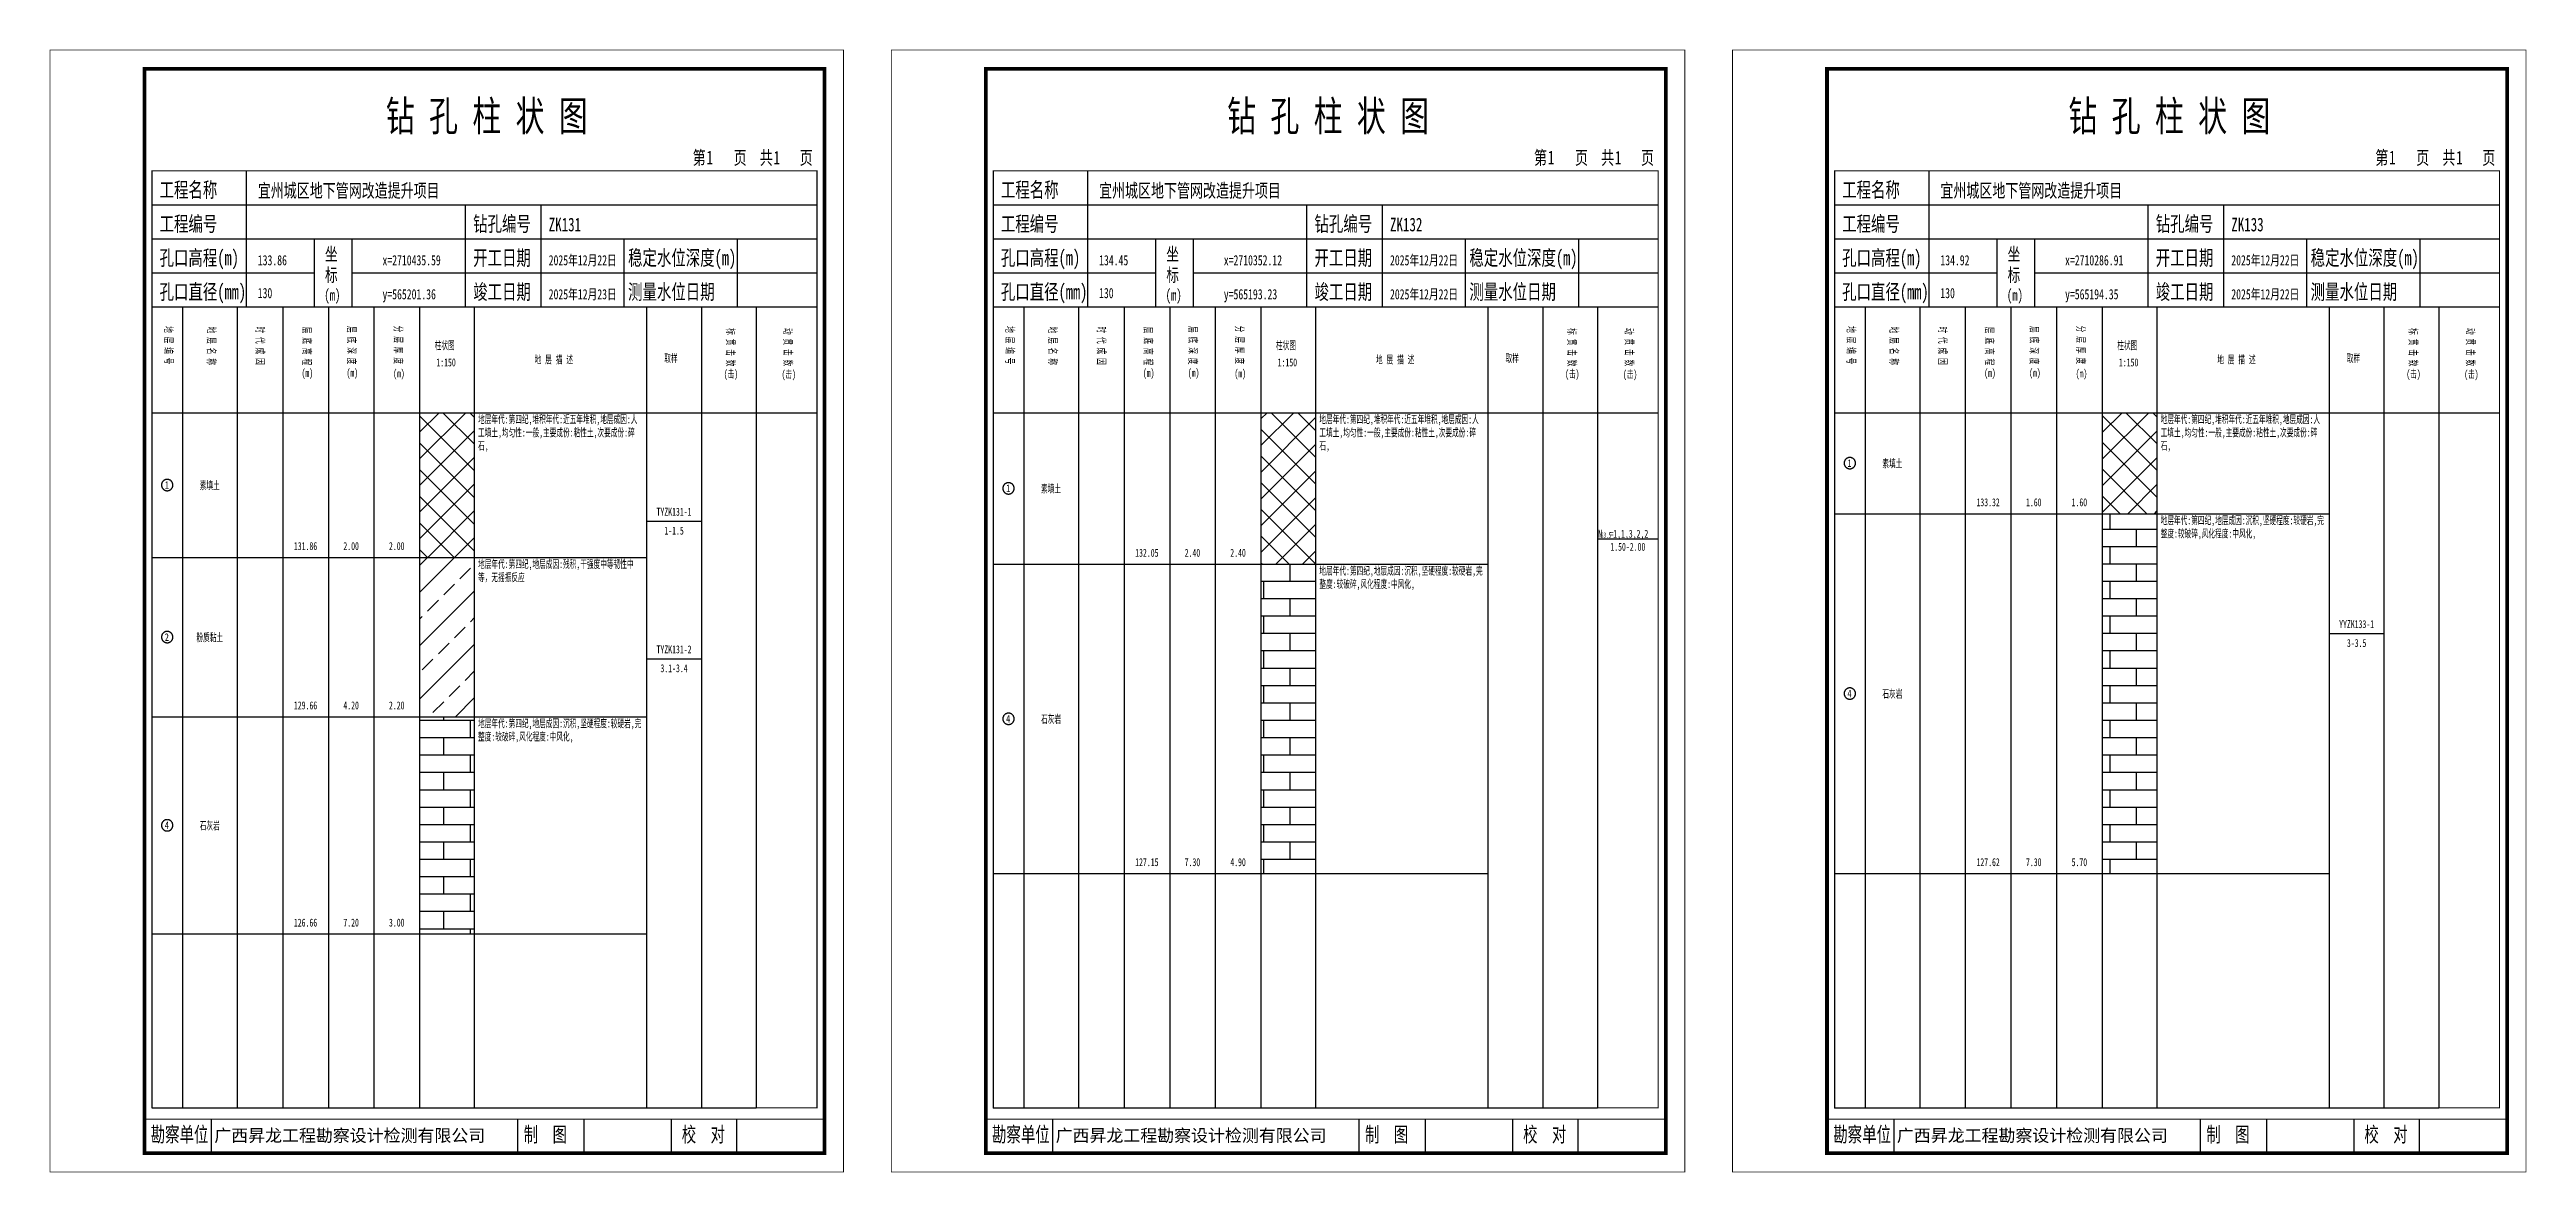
# Model space of a CAD drawing. Header units: millimetres. Extents: x 0 to 2711117, y 0 to 567555.
# Drawn here: x 34294 to 34949, y 0 to 297 of the extents above; entities that cross this region are included whole.
import ezdxf
from ezdxf.enums import TextEntityAlignment as Align

# ---------------------------------------------------------------- set-up
doc = ezdxf.new("R2010")
doc.units = ezdxf.units.MM
doc.layers.add('GICAD_POU_TEXTS', color=7, linetype='Continuous')
doc.layers.add('勘察点图例', color=7, linetype='Continuous')
doc.styles.add('HEAD_FONT', font='simfang.ttf', dxfattribs={"width": 0.6})
doc.styles.add('HEAD_FONT2', font='simfang.ttf', dxfattribs={"width": 0.6})
doc.styles.add('HT', font='simhei.ttf')
doc.styles.add('LZ_FONT', font='simfang.ttf', dxfattribs={"width": 0.7, "height": 8})
doc.styles.add('成果图图块', font='simfang.ttf', dxfattribs={"height": 2.5})
doc.styles.add('成果图表体', font='simfang.ttf', dxfattribs={"width": 0.6, "height": 2.1})
pattern_1 = [(45, (0, 0), (-3.5355339, 3.5355339), []), (135, (0, 0), (-3.5355339, -3.5355339), [])]
pattern_2 = [(0, (0, 0), (0, 4.6), []), (90, (0, 0), (-7, 4.6), [4.6, -4.6])]

# ---------------------------------------------------------------- blocks, each defined once
blk = doc.blocks.new('ZK131')
for p, q in [((52, 229), (52, 265)), ((27, 256), (203, 256)), ((110, 229), (110, 256)), ((130, 229), (130, 256)), ((27, 247), (203, 247)), ((70, 229), (70, 247)), ((80, 229), (80, 247)), ((152, 229), (152, 247)), ((182, 229), (182, 247)), ((27, 238), (70, 238)), ((80, 238), (203, 238)), ((27, 229), (35.05, 229)), ((35.05, 229), (35.05, 17)), ((35.05, 229), (49.53, 229)), ((49.53, 229), (49.53, 17)), ((49.53, 229), (61.6, 229)), ((61.6, 229), (61.6, 17)), ((61.6, 229), (73.68, 229)), ((73.68, 229), (73.68, 17)), ((73.68, 229), (85.75, 229)), ((85.75, 229), (85.75, 17)), ((85.75, 229), (97.82, 229)), ((97.82, 229), (97.82, 17)), ((97.82, 229), (112.3, 229)), ((112.3, 229), (112.3, 17)), ((112.3, 229), (157.93, 229)), ((157.93, 229), (157.93, 17)), ((157.93, 229), (172.42, 229)), ((172.42, 229), (172.42, 17)), ((172.42, 229), (186.9, 229)), ((186.9, 229), (186.9, 17)), ((186.9, 229), (203, 229)), ((27, 201), (203, 201)), ((27, 17), (35.05, 17)), ((35.05, 17), (49.53, 17)), ((42.74, 4.95), (42.74, 13.95)), ((42.74, 4.95), (42.74, 13.95)), ((49.53, 17), (61.6, 17)), ((61.6, 17), (73.68, 17)), ((73.68, 17), (85.75, 17)), ((85.75, 17), (97.82, 17)), ((97.82, 17), (112.3, 17)), ((112.3, 17), (157.93, 17)), ((123.83, 4.95), (123.83, 13.95)), ((141.38, 4.95), (141.38, 13.95)), ((157.93, 17), (172.42, 17)), ((164.48, 4.95), (164.48, 13.95)), ((172.42, 17), (186.9, 17)), ((181.84, 4.95), (181.84, 13.95)), ((181.84, 4.95), (181.84, 13.95))]:
    blk.add_line(p, q)
for points, const_width in [([(0, 0), (210, 0), (210, 297), (0, 297)], 0.25), ([(25, 5), (205, 5), (205, 292), (25, 292)], 1), ([(27, 265), (203, 265), (203, 17), (27, 17)], 0.3)]:
    blk.add_lwpolyline(points, close=True, dxfattribs=dict(const_width=const_width))
at = {"const_width": 0.3}
for points in [[(27, 229), (203, 229)], [(25, 14), (205, 14)]]:
    blk.add_lwpolyline(points, dxfattribs=at)
at = {"style": 'LZ_FONT', "width": 0.7}
for s, height, p in [('钻 孔 柱 状 图', 8, (88.9, 275.54)), ('第', 3.6, (170.12, 266.7)), ('1', 3.6, (173.78, 266.75)), ('页', 3.6, (180.96, 266.7)), ('共', 3.6, (187.88, 266.7)), ('1', 3.6, (191.54, 266.7)), ('页', 3.6, (198.44, 266.7)), ('工程名称', 4, (29, 258)), ('宜州城区地下管网改造提升项目', 3.6, (55, 258)), ('工程编号', 4, (29, 249)), ('钻孔编号', 4, (112, 249)), ('ZK131', 3.6, (132, 249)), ('孔口高程(m)', 4, (29, 240)), ('133.86', 2.7, (55, 240)), ('坐', 3.5, (72.79, 241.24)), ('x=2710435.59', 2.7, (88, 240)), ('开工日期', 4, (112, 240)), ('2025年12月22日', 2.7, (132, 240)), ('稳定水位深度(m)', 4, (153, 240)), ('标', 3.5, (72.79, 235.7)), ('孔口直径(mm)', 4, (29, 231)), ('130', 2.7, (54.98, 231.31)), ('(m) ', 3, (72.59, 230.65)), ('y=565201.36', 2.7, (88, 231)), ('竣工日期', 4, (112, 231)), ('2025年12月23日', 2.7, (132, 231)), ('测量水位日期', 4, (153, 231)), ('勘察单位', 4, (26.65, 7.95)), ('制  图', 4, (125.4, 7.95)), ('校  对', 4, (167.22, 7.95))]:
    blk.add_text(s, height=height, dxfattribs=at).set_placement(p)
at = {"style": 'HT'}
blk.add_text('广西昇龙工程勘察设计检测有限公司', height=3.2865, dxfattribs=at).set_placement((43.48, 8.02))
at = {"char_height": 2.1, "width": 22.806, "attachment_point": 1, "rotation": 270, "style": 'HEAD_FONT'}
for s, insert in [('地 层 编 号', (32.46, 223.92)), ('地 层 名 称', (43.79, 223.76)), ('时 代 成 因', (56.67, 223.83)), ('层 底 高 程', (69.07, 223.71)), ('层 底 深 度', (80.9, 223.91)), ('分 层 厚 度', (93.26, 224.01)), ('标 贯 击 数', (181.21, 223.37)), ('动 贯 击 数', (196.38, 223.43))]:
    blk.add_mtext(s, dxfattribs=dict(at, insert=insert))
at = {"char_height": 2.1, "attachment_point": 1}
for s, insert, width, style in [('柱状图', (101.82, 219.87), 7.855, 'HEAD_FONT2'), ('地 层 描 述', (128.29, 216.11), 22.0781, 'HEAD_FONT2'), ('取样', (162.58, 216.44), 7.855, 'HEAD_FONT2'), ('(m)', (66.58, 212.56), 4.7944, 'HEAD_FONT'), ('(m)', (78.47, 212.61), 4.7944, 'HEAD_FONT'), ('(m)', (90.81, 212.43), 4.7944, 'HEAD_FONT'), ('1:150', (102.26, 215.36), 6.9223, 'HEAD_FONT2'), ('(击)', (178.33, 212.31), 7.855, 'HEAD_FONT2'), ('(击)', (193.64, 212.22), 7.855, 'HEAD_FONT2')]:
    blk.add_mtext(s, dxfattribs=dict(at, insert=insert, width=width, style=style))
blk = doc.blocks.new('ZK131_0')
at = {"color": 7}
blk.add_polyline3d([(-1.5, 0.02, 0), (-1.5, -0.06, 0), (-1.49, -0.13, 0), (-1.48, -0.2, 0), (-1.47, -0.28, 0), (-1.46, -0.35, 0), (-1.44, -0.42, 0), (-1.41, -0.49, 0), (-1.39, -0.56, 0), (-1.36, -0.63, 0), (-1.32, -0.69, 0), (-1.29, -0.76, 0), (-1.25, -0.82, 0), (-1.2, -0.88, 0), (-1.16, -0.94, 0), (-1.11, -0.99, 0), (-1.06, -1.04, 0), (-1.01, -1.1, 0), (-0.95, -1.14, 0), (-0.89, -1.19, 0), (-0.83, -1.23, 0), (-0.77, -1.27, 0), (-0.71, -1.31, 0), (-0.64, -1.34, 0), (-0.57, -1.37, 0), (-0.51, -1.4, 0), (-0.44, -1.42, 0), (-0.36, -1.44, 0), (-0.29, -1.46, 0), (-0.22, -1.47, 0), (-0.15, -1.48, 0), (-0.07, -1.48, 0), (0, -1.48, 0), (0.07, -1.48, 0), (0.15, -1.48, 0), (0.22, -1.47, 0), (0.29, -1.46, 0), (0.36, -1.44, 0), (0.44, -1.42, 0), (0.51, -1.4, 0), (0.57, -1.37, 0), (0.64, -1.34, 0), (0.71, -1.31, 0), (0.77, -1.27, 0), (0.83, -1.23, 0), (0.89, -1.19, 0), (0.95, -1.14, 0), (1.01, -1.1, 0), (1.06, -1.04, 0), (1.11, -0.99, 0), (1.16, -0.94, 0), (1.2, -0.88, 0), (1.25, -0.82, 0), (1.29, -0.76, 0), (1.32, -0.69, 0), (1.36, -0.63, 0), (1.39, -0.56, 0), (1.41, -0.49, 0), (1.44, -0.42, 0), (1.46, -0.35, 0), (1.47, -0.28, 0), (1.48, -0.2, 0), (1.49, -0.13, 0), (1.5, -0.06, 0), (1.5, 0.02, 0), (1.5, 0.09, 0), (1.49, 0.16, 0), (1.48, 0.24, 0), (1.47, 0.31, 0), (1.46, 0.38, 0), (1.44, 0.45, 0), (1.41, 0.52, 0), (1.39, 0.59, 0), (1.36, 0.66, 0), (1.32, 0.72, 0), (1.29, 0.79, 0), (1.25, 0.85, 0), (1.2, 0.91, 0), (1.16, 0.97, 0), (1.11, 1.02, 0), (1.06, 1.08, 0), (1.01, 1.13, 0), (0.95, 1.18, 0), (0.89, 1.22, 0), (0.83, 1.26, 0), (0.77, 1.3, 0), (0.71, 1.34, 0), (0.64, 1.37, 0), (0.57, 1.4, 0), (0.51, 1.43, 0), (0.44, 1.45, 0), (0.36, 1.47, 0), (0.29, 1.49, 0), (0.22, 1.5, 0), (0.15, 1.51, 0), (0.07, 1.51, 0), (0, 1.52, 0), (-0.07, 1.51, 0), (-0.15, 1.51, 0), (-0.22, 1.5, 0), (-0.29, 1.49, 0), (-0.36, 1.47, 0), (-0.44, 1.45, 0), (-0.51, 1.43, 0), (-0.57, 1.4, 0), (-0.64, 1.37, 0), (-0.71, 1.34, 0), (-0.77, 1.3, 0), (-0.83, 1.26, 0), (-0.89, 1.22, 0), (-0.95, 1.18, 0), (-1.01, 1.13, 0), (-1.06, 1.08, 0), (-1.11, 1.02, 0), (-1.16, 0.97, 0), (-1.2, 0.91, 0), (-1.25, 0.85, 0), (-1.29, 0.79, 0), (-1.32, 0.72, 0), (-1.36, 0.66, 0), (-1.39, 0.59, 0), (-1.41, 0.52, 0), (-1.44, 0.45, 0), (-1.46, 0.38, 0), (-1.47, 0.31, 0), (-1.48, 0.24, 0), (-1.49, 0.16, 0), (-1.5, 0.09, 0), (-1.5, 0.02, 0)], dxfattribs=at)
at = {"layer": 'GICAD_POU_TEXTS', "color": 7, "style": '成果图图块', "width": 0.7}
blk.add_text('1', height=2, dxfattribs=at).set_placement((-0.09, -0.99), align=Align.CENTER)
blk = doc.blocks.new('ZK131_1')
at = {"color": 7}
blk.add_polyline3d([(-1.5, 0.02, 0), (-1.5, -0.06, 0), (-1.49, -0.13, 0), (-1.48, -0.2, 0), (-1.47, -0.28, 0), (-1.46, -0.35, 0), (-1.44, -0.42, 0), (-1.41, -0.49, 0), (-1.39, -0.56, 0), (-1.36, -0.63, 0), (-1.32, -0.69, 0), (-1.29, -0.76, 0), (-1.25, -0.82, 0), (-1.2, -0.88, 0), (-1.16, -0.94, 0), (-1.11, -0.99, 0), (-1.06, -1.04, 0), (-1.01, -1.1, 0), (-0.95, -1.14, 0), (-0.89, -1.19, 0), (-0.83, -1.23, 0), (-0.77, -1.27, 0), (-0.71, -1.31, 0), (-0.64, -1.34, 0), (-0.57, -1.37, 0), (-0.51, -1.4, 0), (-0.44, -1.42, 0), (-0.36, -1.44, 0), (-0.29, -1.46, 0), (-0.22, -1.47, 0), (-0.15, -1.48, 0), (-0.07, -1.48, 0), (0, -1.48, 0), (0.07, -1.48, 0), (0.15, -1.48, 0), (0.22, -1.47, 0), (0.29, -1.46, 0), (0.36, -1.44, 0), (0.44, -1.42, 0), (0.51, -1.4, 0), (0.57, -1.37, 0), (0.64, -1.34, 0), (0.71, -1.31, 0), (0.77, -1.27, 0), (0.83, -1.23, 0), (0.89, -1.19, 0), (0.95, -1.14, 0), (1.01, -1.1, 0), (1.06, -1.04, 0), (1.11, -0.99, 0), (1.16, -0.94, 0), (1.2, -0.88, 0), (1.25, -0.82, 0), (1.29, -0.76, 0), (1.32, -0.69, 0), (1.36, -0.63, 0), (1.39, -0.56, 0), (1.41, -0.49, 0), (1.44, -0.42, 0), (1.46, -0.35, 0), (1.47, -0.28, 0), (1.48, -0.2, 0), (1.49, -0.13, 0), (1.5, -0.06, 0), (1.5, 0.02, 0), (1.5, 0.09, 0), (1.49, 0.16, 0), (1.48, 0.24, 0), (1.47, 0.31, 0), (1.46, 0.38, 0), (1.44, 0.45, 0), (1.41, 0.52, 0), (1.39, 0.59, 0), (1.36, 0.66, 0), (1.32, 0.72, 0), (1.29, 0.79, 0), (1.25, 0.85, 0), (1.2, 0.91, 0), (1.16, 0.97, 0), (1.11, 1.02, 0), (1.06, 1.08, 0), (1.01, 1.13, 0), (0.95, 1.18, 0), (0.89, 1.22, 0), (0.83, 1.26, 0), (0.77, 1.3, 0), (0.71, 1.34, 0), (0.64, 1.37, 0), (0.57, 1.4, 0), (0.51, 1.43, 0), (0.44, 1.45, 0), (0.36, 1.47, 0), (0.29, 1.49, 0), (0.22, 1.5, 0), (0.15, 1.51, 0), (0.07, 1.51, 0), (0, 1.52, 0), (-0.07, 1.51, 0), (-0.15, 1.51, 0), (-0.22, 1.5, 0), (-0.29, 1.49, 0), (-0.36, 1.47, 0), (-0.44, 1.45, 0), (-0.51, 1.43, 0), (-0.57, 1.4, 0), (-0.64, 1.37, 0), (-0.71, 1.34, 0), (-0.77, 1.3, 0), (-0.83, 1.26, 0), (-0.89, 1.22, 0), (-0.95, 1.18, 0), (-1.01, 1.13, 0), (-1.06, 1.08, 0), (-1.11, 1.02, 0), (-1.16, 0.97, 0), (-1.2, 0.91, 0), (-1.25, 0.85, 0), (-1.29, 0.79, 0), (-1.32, 0.72, 0), (-1.36, 0.66, 0), (-1.39, 0.59, 0), (-1.41, 0.52, 0), (-1.44, 0.45, 0), (-1.46, 0.38, 0), (-1.47, 0.31, 0), (-1.48, 0.24, 0), (-1.49, 0.16, 0), (-1.5, 0.09, 0), (-1.5, 0.02, 0)], dxfattribs=at)
at = {"layer": 'GICAD_POU_TEXTS', "color": 7, "style": '成果图图块', "width": 0.7}
blk.add_text('2', height=2, dxfattribs=at).set_placement((-0.09, -0.99), align=Align.CENTER)
blk = doc.blocks.new('ZK131_2')
at = {"color": 7}
blk.add_polyline3d([(-1.5, 0.02, 0), (-1.5, -0.06, 0), (-1.49, -0.13, 0), (-1.48, -0.2, 0), (-1.47, -0.28, 0), (-1.46, -0.35, 0), (-1.44, -0.42, 0), (-1.41, -0.49, 0), (-1.39, -0.56, 0), (-1.36, -0.63, 0), (-1.32, -0.69, 0), (-1.29, -0.76, 0), (-1.25, -0.82, 0), (-1.2, -0.88, 0), (-1.16, -0.94, 0), (-1.11, -0.99, 0), (-1.06, -1.04, 0), (-1.01, -1.1, 0), (-0.95, -1.14, 0), (-0.89, -1.19, 0), (-0.83, -1.23, 0), (-0.77, -1.27, 0), (-0.71, -1.31, 0), (-0.64, -1.34, 0), (-0.57, -1.37, 0), (-0.51, -1.4, 0), (-0.44, -1.42, 0), (-0.36, -1.44, 0), (-0.29, -1.46, 0), (-0.22, -1.47, 0), (-0.15, -1.48, 0), (-0.07, -1.48, 0), (0, -1.48, 0), (0.07, -1.48, 0), (0.15, -1.48, 0), (0.22, -1.47, 0), (0.29, -1.46, 0), (0.36, -1.44, 0), (0.44, -1.42, 0), (0.51, -1.4, 0), (0.57, -1.37, 0), (0.64, -1.34, 0), (0.71, -1.31, 0), (0.77, -1.27, 0), (0.83, -1.23, 0), (0.89, -1.19, 0), (0.95, -1.14, 0), (1.01, -1.1, 0), (1.06, -1.04, 0), (1.11, -0.99, 0), (1.16, -0.94, 0), (1.2, -0.88, 0), (1.25, -0.82, 0), (1.29, -0.76, 0), (1.32, -0.69, 0), (1.36, -0.63, 0), (1.39, -0.56, 0), (1.41, -0.49, 0), (1.44, -0.42, 0), (1.46, -0.35, 0), (1.47, -0.28, 0), (1.48, -0.2, 0), (1.49, -0.13, 0), (1.5, -0.06, 0), (1.5, 0.02, 0), (1.5, 0.09, 0), (1.49, 0.16, 0), (1.48, 0.24, 0), (1.47, 0.31, 0), (1.46, 0.38, 0), (1.44, 0.45, 0), (1.41, 0.52, 0), (1.39, 0.59, 0), (1.36, 0.66, 0), (1.32, 0.72, 0), (1.29, 0.79, 0), (1.25, 0.85, 0), (1.2, 0.91, 0), (1.16, 0.97, 0), (1.11, 1.02, 0), (1.06, 1.08, 0), (1.01, 1.13, 0), (0.95, 1.18, 0), (0.89, 1.22, 0), (0.83, 1.26, 0), (0.77, 1.3, 0), (0.71, 1.34, 0), (0.64, 1.37, 0), (0.57, 1.4, 0), (0.51, 1.43, 0), (0.44, 1.45, 0), (0.36, 1.47, 0), (0.29, 1.49, 0), (0.22, 1.5, 0), (0.15, 1.51, 0), (0.07, 1.51, 0), (0, 1.52, 0), (-0.07, 1.51, 0), (-0.15, 1.51, 0), (-0.22, 1.5, 0), (-0.29, 1.49, 0), (-0.36, 1.47, 0), (-0.44, 1.45, 0), (-0.51, 1.43, 0), (-0.57, 1.4, 0), (-0.64, 1.37, 0), (-0.71, 1.34, 0), (-0.77, 1.3, 0), (-0.83, 1.26, 0), (-0.89, 1.22, 0), (-0.95, 1.18, 0), (-1.01, 1.13, 0), (-1.06, 1.08, 0), (-1.11, 1.02, 0), (-1.16, 0.97, 0), (-1.2, 0.91, 0), (-1.25, 0.85, 0), (-1.29, 0.79, 0), (-1.32, 0.72, 0), (-1.36, 0.66, 0), (-1.39, 0.59, 0), (-1.41, 0.52, 0), (-1.44, 0.45, 0), (-1.46, 0.38, 0), (-1.47, 0.31, 0), (-1.48, 0.24, 0), (-1.49, 0.16, 0), (-1.5, 0.09, 0), (-1.5, 0.02, 0)], dxfattribs=at)
at = {"layer": 'GICAD_POU_TEXTS', "color": 7, "style": '成果图图块', "width": 0.7}
blk.add_text('4', height=2, dxfattribs=at).set_placement((-0.09, -0.99), align=Align.CENTER)
blk = doc.blocks.new('ZK132')
for p, q in [((52, 229), (52, 265)), ((27, 256), (203, 256)), ((110, 229), (110, 256)), ((130, 229), (130, 256)), ((27, 247), (203, 247)), ((70, 229), (70, 247)), ((80, 229), (80, 247)), ((152, 229), (152, 247)), ((182, 229), (182, 247)), ((27, 238), (70, 238)), ((80, 238), (203, 238)), ((27, 229), (35.05, 229)), ((35.05, 229), (35.05, 17)), ((35.05, 229), (49.53, 229)), ((49.53, 229), (49.53, 17)), ((49.53, 229), (61.6, 229)), ((61.6, 229), (61.6, 17)), ((61.6, 229), (73.68, 229)), ((73.68, 229), (73.68, 17)), ((73.68, 229), (85.75, 229)), ((85.75, 229), (85.75, 17)), ((85.75, 229), (97.82, 229)), ((97.82, 229), (97.82, 17)), ((97.82, 229), (112.3, 229)), ((112.3, 229), (112.3, 17)), ((112.3, 229), (157.93, 229)), ((157.93, 229), (157.93, 17)), ((157.93, 229), (172.42, 229)), ((172.42, 229), (172.42, 17)), ((172.42, 229), (186.9, 229)), ((186.9, 229), (186.9, 17)), ((186.9, 229), (203, 229)), ((27, 201), (203, 201)), ((27, 17), (35.05, 17)), ((35.05, 17), (49.53, 17)), ((42.74, 4.95), (42.74, 13.95)), ((42.74, 4.95), (42.74, 13.95)), ((49.53, 17), (61.6, 17)), ((61.6, 17), (73.68, 17)), ((73.68, 17), (85.75, 17)), ((85.75, 17), (97.82, 17)), ((97.82, 17), (112.3, 17)), ((112.3, 17), (157.93, 17)), ((123.83, 4.95), (123.83, 13.95)), ((141.38, 4.95), (141.38, 13.95)), ((157.93, 17), (172.42, 17)), ((164.48, 4.95), (164.48, 13.95)), ((172.42, 17), (186.9, 17)), ((181.84, 4.95), (181.84, 13.95)), ((181.84, 4.95), (181.84, 13.95))]:
    blk.add_line(p, q)
for points, const_width in [([(0, 0), (210, 0), (210, 297), (0, 297)], 0.25), ([(25, 5), (205, 5), (205, 292), (25, 292)], 1), ([(27, 265), (203, 265), (203, 17), (27, 17)], 0.3)]:
    blk.add_lwpolyline(points, close=True, dxfattribs=dict(const_width=const_width))
at = {"const_width": 0.3}
for points in [[(27, 229), (203, 229)], [(25, 14), (205, 14)]]:
    blk.add_lwpolyline(points, dxfattribs=at)
at = {"style": 'LZ_FONT', "width": 0.7}
for s, height, p in [('钻 孔 柱 状 图', 8, (88.9, 275.54)), ('第', 3.6, (170.12, 266.7)), ('1', 3.6, (173.78, 266.75)), ('页', 3.6, (180.96, 266.7)), ('共', 3.6, (187.88, 266.7)), ('1', 3.6, (191.54, 266.7)), ('页', 3.6, (198.44, 266.7)), ('工程名称', 4, (29, 258)), ('宜州城区地下管网改造提升项目', 3.6, (55, 258)), ('工程编号', 4, (29, 249)), ('钻孔编号', 4, (112, 249)), ('ZK132', 3.6, (132, 249)), ('孔口高程(m)', 4, (29, 240)), ('134.45', 2.7, (55, 240)), ('坐', 3.5, (72.79, 241.24)), ('x=2710352.12', 2.7, (88, 240)), ('开工日期', 4, (112, 240)), ('2025年12月22日', 2.7, (132, 240)), ('稳定水位深度(m)', 4, (153, 240)), ('标', 3.5, (72.79, 235.7)), ('孔口直径(mm)', 4, (29, 231)), ('130', 2.7, (54.98, 231.31)), ('(m) ', 3, (72.59, 230.65)), ('y=565193.23', 2.7, (88, 231)), ('竣工日期', 4, (112, 231)), ('2025年12月22日', 2.7, (132, 231)), ('测量水位日期', 4, (153, 231)), ('勘察单位', 4, (26.65, 7.95)), ('制  图', 4, (125.4, 7.95)), ('校  对', 4, (167.22, 7.95))]:
    blk.add_text(s, height=height, dxfattribs=at).set_placement(p)
at = {"style": 'HT'}
blk.add_text('广西昇龙工程勘察设计检测有限公司', height=3.2865, dxfattribs=at).set_placement((43.48, 8.02))
at = {"char_height": 2.1, "width": 22.806, "attachment_point": 1, "rotation": 270, "style": 'HEAD_FONT'}
for s, insert in [('地 层 编 号', (32.46, 223.92)), ('地 层 名 称', (43.79, 223.76)), ('时 代 成 因', (56.67, 223.83)), ('层 底 高 程', (69.07, 223.71)), ('层 底 深 度', (80.9, 223.91)), ('分 层 厚 度', (93.26, 224.01)), ('标 贯 击 数', (181.21, 223.37)), ('动 贯 击 数', (196.38, 223.43))]:
    blk.add_mtext(s, dxfattribs=dict(at, insert=insert))
at = {"char_height": 2.1, "attachment_point": 1}
for s, insert, width, style in [('柱状图', (101.82, 219.87), 7.855, 'HEAD_FONT2'), ('地 层 描 述', (128.29, 216.11), 22.0781, 'HEAD_FONT2'), ('取样', (162.58, 216.44), 7.855, 'HEAD_FONT2'), ('(m)', (66.58, 212.56), 4.7944, 'HEAD_FONT'), ('(m)', (78.47, 212.61), 4.7944, 'HEAD_FONT'), ('(m)', (90.81, 212.43), 4.7944, 'HEAD_FONT'), ('1:150', (102.26, 215.36), 6.9223, 'HEAD_FONT2'), ('(击)', (178.33, 212.31), 7.855, 'HEAD_FONT2'), ('(击)', (193.64, 212.22), 7.855, 'HEAD_FONT2')]:
    blk.add_mtext(s, dxfattribs=dict(at, insert=insert, width=width, style=style))
blk = doc.blocks.new('ZK132_0')
at = {"color": 7}
blk.add_polyline3d([(-1.5, 0.02, 0), (-1.5, -0.06, 0), (-1.49, -0.13, 0), (-1.48, -0.2, 0), (-1.47, -0.28, 0), (-1.46, -0.35, 0), (-1.44, -0.42, 0), (-1.41, -0.49, 0), (-1.39, -0.56, 0), (-1.36, -0.63, 0), (-1.32, -0.69, 0), (-1.29, -0.76, 0), (-1.25, -0.82, 0), (-1.2, -0.88, 0), (-1.16, -0.94, 0), (-1.11, -0.99, 0), (-1.06, -1.04, 0), (-1.01, -1.1, 0), (-0.95, -1.14, 0), (-0.89, -1.19, 0), (-0.83, -1.23, 0), (-0.77, -1.27, 0), (-0.71, -1.31, 0), (-0.64, -1.34, 0), (-0.57, -1.37, 0), (-0.51, -1.4, 0), (-0.44, -1.42, 0), (-0.36, -1.44, 0), (-0.29, -1.46, 0), (-0.22, -1.47, 0), (-0.15, -1.48, 0), (-0.07, -1.48, 0), (0, -1.48, 0), (0.07, -1.48, 0), (0.15, -1.48, 0), (0.22, -1.47, 0), (0.29, -1.46, 0), (0.36, -1.44, 0), (0.44, -1.42, 0), (0.51, -1.4, 0), (0.57, -1.37, 0), (0.64, -1.34, 0), (0.71, -1.31, 0), (0.77, -1.27, 0), (0.83, -1.23, 0), (0.89, -1.19, 0), (0.95, -1.14, 0), (1.01, -1.1, 0), (1.06, -1.04, 0), (1.11, -0.99, 0), (1.16, -0.94, 0), (1.2, -0.88, 0), (1.25, -0.82, 0), (1.29, -0.76, 0), (1.32, -0.69, 0), (1.36, -0.63, 0), (1.39, -0.56, 0), (1.41, -0.49, 0), (1.44, -0.42, 0), (1.46, -0.35, 0), (1.47, -0.28, 0), (1.48, -0.2, 0), (1.49, -0.13, 0), (1.5, -0.06, 0), (1.5, 0.02, 0), (1.5, 0.09, 0), (1.49, 0.16, 0), (1.48, 0.24, 0), (1.47, 0.31, 0), (1.46, 0.38, 0), (1.44, 0.45, 0), (1.41, 0.52, 0), (1.39, 0.59, 0), (1.36, 0.66, 0), (1.32, 0.72, 0), (1.29, 0.79, 0), (1.25, 0.85, 0), (1.2, 0.91, 0), (1.16, 0.97, 0), (1.11, 1.02, 0), (1.06, 1.08, 0), (1.01, 1.13, 0), (0.95, 1.18, 0), (0.89, 1.22, 0), (0.83, 1.26, 0), (0.77, 1.3, 0), (0.71, 1.34, 0), (0.64, 1.37, 0), (0.57, 1.4, 0), (0.51, 1.43, 0), (0.44, 1.45, 0), (0.36, 1.47, 0), (0.29, 1.49, 0), (0.22, 1.5, 0), (0.15, 1.51, 0), (0.07, 1.51, 0), (0, 1.52, 0), (-0.07, 1.51, 0), (-0.15, 1.51, 0), (-0.22, 1.5, 0), (-0.29, 1.49, 0), (-0.36, 1.47, 0), (-0.44, 1.45, 0), (-0.51, 1.43, 0), (-0.57, 1.4, 0), (-0.64, 1.37, 0), (-0.71, 1.34, 0), (-0.77, 1.3, 0), (-0.83, 1.26, 0), (-0.89, 1.22, 0), (-0.95, 1.18, 0), (-1.01, 1.13, 0), (-1.06, 1.08, 0), (-1.11, 1.02, 0), (-1.16, 0.97, 0), (-1.2, 0.91, 0), (-1.25, 0.85, 0), (-1.29, 0.79, 0), (-1.32, 0.72, 0), (-1.36, 0.66, 0), (-1.39, 0.59, 0), (-1.41, 0.52, 0), (-1.44, 0.45, 0), (-1.46, 0.38, 0), (-1.47, 0.31, 0), (-1.48, 0.24, 0), (-1.49, 0.16, 0), (-1.5, 0.09, 0), (-1.5, 0.02, 0)], dxfattribs=at)
at = {"layer": 'GICAD_POU_TEXTS', "color": 7, "style": '成果图图块', "width": 0.7}
blk.add_text('1', height=2, dxfattribs=at).set_placement((-0.09, -0.99), align=Align.CENTER)
blk = doc.blocks.new('ZK132_1')
at = {"color": 7}
blk.add_polyline3d([(-1.5, 0.02, 0), (-1.5, -0.06, 0), (-1.49, -0.13, 0), (-1.48, -0.2, 0), (-1.47, -0.28, 0), (-1.46, -0.35, 0), (-1.44, -0.42, 0), (-1.41, -0.49, 0), (-1.39, -0.56, 0), (-1.36, -0.63, 0), (-1.32, -0.69, 0), (-1.29, -0.76, 0), (-1.25, -0.82, 0), (-1.2, -0.88, 0), (-1.16, -0.94, 0), (-1.11, -0.99, 0), (-1.06, -1.04, 0), (-1.01, -1.1, 0), (-0.95, -1.14, 0), (-0.89, -1.19, 0), (-0.83, -1.23, 0), (-0.77, -1.27, 0), (-0.71, -1.31, 0), (-0.64, -1.34, 0), (-0.57, -1.37, 0), (-0.51, -1.4, 0), (-0.44, -1.42, 0), (-0.36, -1.44, 0), (-0.29, -1.46, 0), (-0.22, -1.47, 0), (-0.15, -1.48, 0), (-0.07, -1.48, 0), (0, -1.48, 0), (0.07, -1.48, 0), (0.15, -1.48, 0), (0.22, -1.47, 0), (0.29, -1.46, 0), (0.36, -1.44, 0), (0.44, -1.42, 0), (0.51, -1.4, 0), (0.57, -1.37, 0), (0.64, -1.34, 0), (0.71, -1.31, 0), (0.77, -1.27, 0), (0.83, -1.23, 0), (0.89, -1.19, 0), (0.95, -1.14, 0), (1.01, -1.1, 0), (1.06, -1.04, 0), (1.11, -0.99, 0), (1.16, -0.94, 0), (1.2, -0.88, 0), (1.25, -0.82, 0), (1.29, -0.76, 0), (1.32, -0.69, 0), (1.36, -0.63, 0), (1.39, -0.56, 0), (1.41, -0.49, 0), (1.44, -0.42, 0), (1.46, -0.35, 0), (1.47, -0.28, 0), (1.48, -0.2, 0), (1.49, -0.13, 0), (1.5, -0.06, 0), (1.5, 0.02, 0), (1.5, 0.09, 0), (1.49, 0.16, 0), (1.48, 0.24, 0), (1.47, 0.31, 0), (1.46, 0.38, 0), (1.44, 0.45, 0), (1.41, 0.52, 0), (1.39, 0.59, 0), (1.36, 0.66, 0), (1.32, 0.72, 0), (1.29, 0.79, 0), (1.25, 0.85, 0), (1.2, 0.91, 0), (1.16, 0.97, 0), (1.11, 1.02, 0), (1.06, 1.08, 0), (1.01, 1.13, 0), (0.95, 1.18, 0), (0.89, 1.22, 0), (0.83, 1.26, 0), (0.77, 1.3, 0), (0.71, 1.34, 0), (0.64, 1.37, 0), (0.57, 1.4, 0), (0.51, 1.43, 0), (0.44, 1.45, 0), (0.36, 1.47, 0), (0.29, 1.49, 0), (0.22, 1.5, 0), (0.15, 1.51, 0), (0.07, 1.51, 0), (0, 1.52, 0), (-0.07, 1.51, 0), (-0.15, 1.51, 0), (-0.22, 1.5, 0), (-0.29, 1.49, 0), (-0.36, 1.47, 0), (-0.44, 1.45, 0), (-0.51, 1.43, 0), (-0.57, 1.4, 0), (-0.64, 1.37, 0), (-0.71, 1.34, 0), (-0.77, 1.3, 0), (-0.83, 1.26, 0), (-0.89, 1.22, 0), (-0.95, 1.18, 0), (-1.01, 1.13, 0), (-1.06, 1.08, 0), (-1.11, 1.02, 0), (-1.16, 0.97, 0), (-1.2, 0.91, 0), (-1.25, 0.85, 0), (-1.29, 0.79, 0), (-1.32, 0.72, 0), (-1.36, 0.66, 0), (-1.39, 0.59, 0), (-1.41, 0.52, 0), (-1.44, 0.45, 0), (-1.46, 0.38, 0), (-1.47, 0.31, 0), (-1.48, 0.24, 0), (-1.49, 0.16, 0), (-1.5, 0.09, 0), (-1.5, 0.02, 0)], dxfattribs=at)
at = {"layer": 'GICAD_POU_TEXTS', "color": 7, "style": '成果图图块', "width": 0.7}
blk.add_text('4', height=2, dxfattribs=at).set_placement((-0.09, -0.99), align=Align.CENTER)
blk = doc.blocks.new('ZK133')
for p, q in [((52, 229), (52, 265)), ((27, 256), (203, 256)), ((110, 229), (110, 256)), ((130, 229), (130, 256)), ((27, 247), (203, 247)), ((70, 229), (70, 247)), ((80, 229), (80, 247)), ((152, 229), (152, 247)), ((182, 229), (182, 247)), ((27, 238), (70, 238)), ((80, 238), (203, 238)), ((27, 229), (35.05, 229)), ((35.05, 229), (35.05, 17)), ((35.05, 229), (49.53, 229)), ((49.53, 229), (49.53, 17)), ((49.53, 229), (61.6, 229)), ((61.6, 229), (61.6, 17)), ((61.6, 229), (73.68, 229)), ((73.68, 229), (73.68, 17)), ((73.68, 229), (85.75, 229)), ((85.75, 229), (85.75, 17)), ((85.75, 229), (97.82, 229)), ((97.82, 229), (97.82, 17)), ((97.82, 229), (112.3, 229)), ((112.3, 229), (112.3, 17)), ((112.3, 229), (157.93, 229)), ((157.93, 229), (157.93, 17)), ((157.93, 229), (172.42, 229)), ((172.42, 229), (172.42, 17)), ((172.42, 229), (186.9, 229)), ((186.9, 229), (186.9, 17)), ((186.9, 229), (203, 229)), ((27, 201), (203, 201)), ((27, 17), (35.05, 17)), ((35.05, 17), (49.53, 17)), ((42.74, 4.95), (42.74, 13.95)), ((42.74, 4.95), (42.74, 13.95)), ((49.53, 17), (61.6, 17)), ((61.6, 17), (73.68, 17)), ((73.68, 17), (85.75, 17)), ((85.75, 17), (97.82, 17)), ((97.82, 17), (112.3, 17)), ((112.3, 17), (157.93, 17)), ((123.83, 4.95), (123.83, 13.95)), ((141.38, 4.95), (141.38, 13.95)), ((157.93, 17), (172.42, 17)), ((164.48, 4.95), (164.48, 13.95)), ((172.42, 17), (186.9, 17)), ((181.84, 4.95), (181.84, 13.95)), ((181.84, 4.95), (181.84, 13.95))]:
    blk.add_line(p, q)
for points, const_width in [([(0, 0), (210, 0), (210, 297), (0, 297)], 0.25), ([(25, 5), (205, 5), (205, 292), (25, 292)], 1), ([(27, 265), (203, 265), (203, 17), (27, 17)], 0.3)]:
    blk.add_lwpolyline(points, close=True, dxfattribs=dict(const_width=const_width))
at = {"const_width": 0.3}
for points in [[(27, 229), (203, 229)], [(25, 14), (205, 14)]]:
    blk.add_lwpolyline(points, dxfattribs=at)
at = {"style": 'LZ_FONT', "width": 0.7}
for s, height, p in [('钻 孔 柱 状 图', 8, (88.9, 275.54)), ('第', 3.6, (170.12, 266.7)), ('1', 3.6, (173.78, 266.75)), ('页', 3.6, (180.96, 266.7)), ('共', 3.6, (187.88, 266.7)), ('1', 3.6, (191.54, 266.7)), ('页', 3.6, (198.44, 266.7)), ('工程名称', 4, (29, 258)), ('宜州城区地下管网改造提升项目', 3.6, (55, 258)), ('工程编号', 4, (29, 249)), ('钻孔编号', 4, (112, 249)), ('ZK133', 3.6, (132, 249)), ('孔口高程(m)', 4, (29, 240)), ('134.92', 2.7, (55, 240)), ('坐', 3.5, (72.79, 241.24)), ('x=2710286.91', 2.7, (88, 240)), ('开工日期', 4, (112, 240)), ('2025年12月22日', 2.7, (132, 240)), ('稳定水位深度(m)', 4, (153, 240)), ('标', 3.5, (72.79, 235.7)), ('孔口直径(mm)', 4, (29, 231)), ('130', 2.7, (54.98, 231.31)), ('(m) ', 3, (72.59, 230.65)), ('y=565194.35', 2.7, (88, 231)), ('竣工日期', 4, (112, 231)), ('2025年12月22日', 2.7, (132, 231)), ('测量水位日期', 4, (153, 231)), ('勘察单位', 4, (26.65, 7.95)), ('制  图', 4, (125.4, 7.95)), ('校  对', 4, (167.22, 7.95))]:
    blk.add_text(s, height=height, dxfattribs=at).set_placement(p)
at = {"style": 'HT'}
blk.add_text('广西昇龙工程勘察设计检测有限公司', height=3.2865, dxfattribs=at).set_placement((43.48, 8.02))
at = {"char_height": 2.1, "width": 22.806, "attachment_point": 1, "rotation": 270, "style": 'HEAD_FONT'}
for s, insert in [('地 层 编 号', (32.46, 223.92)), ('地 层 名 称', (43.79, 223.76)), ('时 代 成 因', (56.67, 223.83)), ('层 底 高 程', (69.07, 223.71)), ('层 底 深 度', (80.9, 223.91)), ('分 层 厚 度', (93.26, 224.01)), ('标 贯 击 数', (181.21, 223.37)), ('动 贯 击 数', (196.38, 223.43))]:
    blk.add_mtext(s, dxfattribs=dict(at, insert=insert))
at = {"char_height": 2.1, "attachment_point": 1}
for s, insert, width, style in [('柱状图', (101.82, 219.87), 7.855, 'HEAD_FONT2'), ('地 层 描 述', (128.29, 216.11), 22.0781, 'HEAD_FONT2'), ('取样', (162.58, 216.44), 7.855, 'HEAD_FONT2'), ('(m)', (66.58, 212.56), 4.7944, 'HEAD_FONT'), ('(m)', (78.47, 212.61), 4.7944, 'HEAD_FONT'), ('(m)', (90.81, 212.43), 4.7944, 'HEAD_FONT'), ('1:150', (102.26, 215.36), 6.9223, 'HEAD_FONT2'), ('(击)', (178.33, 212.31), 7.855, 'HEAD_FONT2'), ('(击)', (193.64, 212.22), 7.855, 'HEAD_FONT2')]:
    blk.add_mtext(s, dxfattribs=dict(at, insert=insert, width=width, style=style))
blk = doc.blocks.new('ZK133_0')
at = {"color": 7}
blk.add_polyline3d([(-1.5, 0.02, 0), (-1.5, -0.06, 0), (-1.49, -0.13, 0), (-1.48, -0.2, 0), (-1.47, -0.28, 0), (-1.46, -0.35, 0), (-1.44, -0.42, 0), (-1.41, -0.49, 0), (-1.39, -0.56, 0), (-1.36, -0.63, 0), (-1.32, -0.69, 0), (-1.29, -0.76, 0), (-1.25, -0.82, 0), (-1.2, -0.88, 0), (-1.16, -0.94, 0), (-1.11, -0.99, 0), (-1.06, -1.04, 0), (-1.01, -1.1, 0), (-0.95, -1.14, 0), (-0.89, -1.19, 0), (-0.83, -1.23, 0), (-0.77, -1.27, 0), (-0.71, -1.31, 0), (-0.64, -1.34, 0), (-0.57, -1.37, 0), (-0.51, -1.4, 0), (-0.44, -1.42, 0), (-0.36, -1.44, 0), (-0.29, -1.46, 0), (-0.22, -1.47, 0), (-0.15, -1.48, 0), (-0.07, -1.48, 0), (0, -1.48, 0), (0.07, -1.48, 0), (0.15, -1.48, 0), (0.22, -1.47, 0), (0.29, -1.46, 0), (0.36, -1.44, 0), (0.44, -1.42, 0), (0.51, -1.4, 0), (0.57, -1.37, 0), (0.64, -1.34, 0), (0.71, -1.31, 0), (0.77, -1.27, 0), (0.83, -1.23, 0), (0.89, -1.19, 0), (0.95, -1.14, 0), (1.01, -1.1, 0), (1.06, -1.04, 0), (1.11, -0.99, 0), (1.16, -0.94, 0), (1.2, -0.88, 0), (1.25, -0.82, 0), (1.29, -0.76, 0), (1.32, -0.69, 0), (1.36, -0.63, 0), (1.39, -0.56, 0), (1.41, -0.49, 0), (1.44, -0.42, 0), (1.46, -0.35, 0), (1.47, -0.28, 0), (1.48, -0.2, 0), (1.49, -0.13, 0), (1.5, -0.06, 0), (1.5, 0.02, 0), (1.5, 0.09, 0), (1.49, 0.16, 0), (1.48, 0.24, 0), (1.47, 0.31, 0), (1.46, 0.38, 0), (1.44, 0.45, 0), (1.41, 0.52, 0), (1.39, 0.59, 0), (1.36, 0.66, 0), (1.32, 0.72, 0), (1.29, 0.79, 0), (1.25, 0.85, 0), (1.2, 0.91, 0), (1.16, 0.97, 0), (1.11, 1.02, 0), (1.06, 1.08, 0), (1.01, 1.13, 0), (0.95, 1.18, 0), (0.89, 1.22, 0), (0.83, 1.26, 0), (0.77, 1.3, 0), (0.71, 1.34, 0), (0.64, 1.37, 0), (0.57, 1.4, 0), (0.51, 1.43, 0), (0.44, 1.45, 0), (0.36, 1.47, 0), (0.29, 1.49, 0), (0.22, 1.5, 0), (0.15, 1.51, 0), (0.07, 1.51, 0), (0, 1.52, 0), (-0.07, 1.51, 0), (-0.15, 1.51, 0), (-0.22, 1.5, 0), (-0.29, 1.49, 0), (-0.36, 1.47, 0), (-0.44, 1.45, 0), (-0.51, 1.43, 0), (-0.57, 1.4, 0), (-0.64, 1.37, 0), (-0.71, 1.34, 0), (-0.77, 1.3, 0), (-0.83, 1.26, 0), (-0.89, 1.22, 0), (-0.95, 1.18, 0), (-1.01, 1.13, 0), (-1.06, 1.08, 0), (-1.11, 1.02, 0), (-1.16, 0.97, 0), (-1.2, 0.91, 0), (-1.25, 0.85, 0), (-1.29, 0.79, 0), (-1.32, 0.72, 0), (-1.36, 0.66, 0), (-1.39, 0.59, 0), (-1.41, 0.52, 0), (-1.44, 0.45, 0), (-1.46, 0.38, 0), (-1.47, 0.31, 0), (-1.48, 0.24, 0), (-1.49, 0.16, 0), (-1.5, 0.09, 0), (-1.5, 0.02, 0)], dxfattribs=at)
at = {"layer": 'GICAD_POU_TEXTS', "color": 7, "style": '成果图图块', "width": 0.7}
blk.add_text('1', height=2, dxfattribs=at).set_placement((-0.09, -0.99), align=Align.CENTER)
blk = doc.blocks.new('ZK133_1')
at = {"color": 7}
blk.add_polyline3d([(-1.5, 0.02, 0), (-1.5, -0.06, 0), (-1.49, -0.13, 0), (-1.48, -0.2, 0), (-1.47, -0.28, 0), (-1.46, -0.35, 0), (-1.44, -0.42, 0), (-1.41, -0.49, 0), (-1.39, -0.56, 0), (-1.36, -0.63, 0), (-1.32, -0.69, 0), (-1.29, -0.76, 0), (-1.25, -0.82, 0), (-1.2, -0.88, 0), (-1.16, -0.94, 0), (-1.11, -0.99, 0), (-1.06, -1.04, 0), (-1.01, -1.1, 0), (-0.95, -1.14, 0), (-0.89, -1.19, 0), (-0.83, -1.23, 0), (-0.77, -1.27, 0), (-0.71, -1.31, 0), (-0.64, -1.34, 0), (-0.57, -1.37, 0), (-0.51, -1.4, 0), (-0.44, -1.42, 0), (-0.36, -1.44, 0), (-0.29, -1.46, 0), (-0.22, -1.47, 0), (-0.15, -1.48, 0), (-0.07, -1.48, 0), (0, -1.48, 0), (0.07, -1.48, 0), (0.15, -1.48, 0), (0.22, -1.47, 0), (0.29, -1.46, 0), (0.36, -1.44, 0), (0.44, -1.42, 0), (0.51, -1.4, 0), (0.57, -1.37, 0), (0.64, -1.34, 0), (0.71, -1.31, 0), (0.77, -1.27, 0), (0.83, -1.23, 0), (0.89, -1.19, 0), (0.95, -1.14, 0), (1.01, -1.1, 0), (1.06, -1.04, 0), (1.11, -0.99, 0), (1.16, -0.94, 0), (1.2, -0.88, 0), (1.25, -0.82, 0), (1.29, -0.76, 0), (1.32, -0.69, 0), (1.36, -0.63, 0), (1.39, -0.56, 0), (1.41, -0.49, 0), (1.44, -0.42, 0), (1.46, -0.35, 0), (1.47, -0.28, 0), (1.48, -0.2, 0), (1.49, -0.13, 0), (1.5, -0.06, 0), (1.5, 0.02, 0), (1.5, 0.09, 0), (1.49, 0.16, 0), (1.48, 0.24, 0), (1.47, 0.31, 0), (1.46, 0.38, 0), (1.44, 0.45, 0), (1.41, 0.52, 0), (1.39, 0.59, 0), (1.36, 0.66, 0), (1.32, 0.72, 0), (1.29, 0.79, 0), (1.25, 0.85, 0), (1.2, 0.91, 0), (1.16, 0.97, 0), (1.11, 1.02, 0), (1.06, 1.08, 0), (1.01, 1.13, 0), (0.95, 1.18, 0), (0.89, 1.22, 0), (0.83, 1.26, 0), (0.77, 1.3, 0), (0.71, 1.34, 0), (0.64, 1.37, 0), (0.57, 1.4, 0), (0.51, 1.43, 0), (0.44, 1.45, 0), (0.36, 1.47, 0), (0.29, 1.49, 0), (0.22, 1.5, 0), (0.15, 1.51, 0), (0.07, 1.51, 0), (0, 1.52, 0), (-0.07, 1.51, 0), (-0.15, 1.51, 0), (-0.22, 1.5, 0), (-0.29, 1.49, 0), (-0.36, 1.47, 0), (-0.44, 1.45, 0), (-0.51, 1.43, 0), (-0.57, 1.4, 0), (-0.64, 1.37, 0), (-0.71, 1.34, 0), (-0.77, 1.3, 0), (-0.83, 1.26, 0), (-0.89, 1.22, 0), (-0.95, 1.18, 0), (-1.01, 1.13, 0), (-1.06, 1.08, 0), (-1.11, 1.02, 0), (-1.16, 0.97, 0), (-1.2, 0.91, 0), (-1.25, 0.85, 0), (-1.29, 0.79, 0), (-1.32, 0.72, 0), (-1.36, 0.66, 0), (-1.39, 0.59, 0), (-1.41, 0.52, 0), (-1.44, 0.45, 0), (-1.46, 0.38, 0), (-1.47, 0.31, 0), (-1.48, 0.24, 0), (-1.49, 0.16, 0), (-1.5, 0.09, 0), (-1.5, 0.02, 0)], dxfattribs=at)
at = {"layer": 'GICAD_POU_TEXTS', "color": 7, "style": '成果图图块', "width": 0.7}
blk.add_text('4', height=2, dxfattribs=at).set_placement((-0.09, -0.99), align=Align.CENTER)

msp = doc.modelspace()

# ---------------------------------------------------------------- hatches: boundary and pattern name
at = {"layer": '勘察点图例'}
h = msp.add_hatch(dxfattribs=at)
h.set_pattern_fill('GKSTT', color=256, scale=0.5, style=0, pattern_type=2)
h.set_pattern_definition(pattern_1)
h.paths.add_polyline_path([(34391.54, 162.67), (34406.02, 162.67), (34406.02, 201), (34391.54, 201)])
h = msp.add_hatch(dxfattribs=at)
h.set_pattern_fill('GKSTT', color=256, scale=0.5, style=0, pattern_type=2)
h.set_pattern_definition(pattern_1)
h.paths.add_polyline_path([(34614.23, 160.89), (34628.71, 160.89), (34628.71, 201), (34614.23, 201)])
h = msp.add_hatch(dxfattribs=at)
h.set_pattern_fill('GKSTT', color=256, scale=0.5, style=0, pattern_type=2)
h.set_pattern_definition(pattern_1)
h.paths.add_polyline_path([(34836.91, 174.26), (34851.4, 174.26), (34851.4, 201), (34836.91, 201)])
h = msp.add_hatch(dxfattribs=at)
h.set_pattern_fill('GKSHY', color=256, scale=0.5, style=0, pattern_type=2)
h.set_pattern_definition(pattern_2)
h.paths.add_polyline_path([(34836.91, 79), (34851.4, 79), (34851.4, 174.26), (34836.91, 174.26)])
h = msp.add_hatch(dxfattribs=at)
h.set_pattern_fill('GKFZNT', color=256, scale=0.5, style=0, pattern_type=2)
h.set_pattern_definition([(45, (0, 0), (-7.0710678, 7.0710678), []), (45, (7.071, 0), (-7.0710678, 7.0710678), [4, -2])])
h.paths.add_polyline_path([(34391.54, 120.5), (34406.02, 120.5), (34406.02, 162.67), (34391.54, 162.67)])
h = msp.add_hatch(dxfattribs=at)
h.set_pattern_fill('GKSHY', color=256, scale=0.5, style=0, pattern_type=2)
h.set_pattern_definition(pattern_2)
h.paths.add_polyline_path([(34614.23, 79), (34628.71, 79), (34628.71, 160.89), (34614.23, 160.89)])
h = msp.add_hatch(dxfattribs=at)
h.set_pattern_fill('GKSHY', color=256, scale=0.5, style=0, pattern_type=2)
h.set_pattern_definition(pattern_2)
h.paths.add_polyline_path([(34391.54, 63), (34406.02, 63), (34406.02, 120.5), (34391.54, 120.5)])

# ---------------------------------------------------------------- linework, layer by layer
for p, q in [((34451.65, 172.25), (34466.14, 172.25)), ((34766.09, 174.26), (34851.4, 174.26)), ((34851.4, 174.26), (34897.03, 174.26)), ((34703.31, 167.58), (34719.41, 167.58)), ((34320.72, 162.67), (34406.02, 162.67)), ((34406.02, 162.67), (34451.65, 162.67)), ((34543.41, 160.89), (34628.71, 160.89)), ((34628.71, 160.89), (34674.34, 160.89)), ((34897.03, 142.51), (34911.51, 142.51)), ((34451.65, 135.83), (34466.14, 135.83)), ((34320.72, 120.5), (34406.02, 120.5)), ((34406.02, 120.5), (34451.65, 120.5)), ((34543.41, 79), (34628.71, 79)), ((34628.71, 79), (34674.34, 79)), ((34766.09, 79), (34851.4, 79)), ((34851.4, 79), (34897.03, 79)), ((34320.72, 63), (34406.02, 63)), ((34406.02, 63), (34451.65, 63))]:
    msp.add_line(p, q, dxfattribs=at)

# ---------------------------------------------------------------- block references
for name, p in [('ZK131', (34293.72, 0)), ('ZK132', (34516.41, 0)), ('ZK133', (34739.09, 0)), ('ZK133_0', (34770.12, 187.63)), ('ZK131_0', (34324.74, 181.83)), ('ZK132_0', (34547.43, 180.95)), ('ZK131_1', (34324.74, 141.58)), ('ZK133_1', (34770.12, 126.63)), ('ZK132_1', (34547.43, 119.95)), ('ZK131_2', (34324.74, 91.75))]:
    msp.add_blockref(name, p, dxfattribs=at)

# ---------------------------------------------------------------- texts
at = {"layer": '勘察点图例', "style": '成果图表体', "width": 0.6}
for s, p in [('素填土', (34781.38, 187.63)), ('素填土', (34336.01, 181.83)), ('素填土', (34558.7, 180.95)), ('133.32', (34806.73, 177.26)), ('1.60', (34818.81, 177.26)), ('1.60', (34830.88, 177.26)), ('TYZK131-1', (34458.9, 174.75)), ('1-1.5', (34458.9, 169.75)), ('131.86', (34361.36, 165.67)), ('2.00', (34373.43, 165.67)), ('2.00', (34385.5, 165.67)), ('132.05', (34584.05, 163.89)), ('2.40', (34596.12, 163.89)), ('2.40', (34608.19, 163.89)), ('1.50-2.00', (34711.36, 165.48)), ('YYZK133-1', (34904.27, 145.01)), ('粉质黏土', (34336.01, 141.58)), ('TYZK131-2', (34458.9, 138.33)), ('3-3.5', (34904.27, 140.01)), ('3.1-3.4', (34458.9, 133.33)), ('石灰岩', (34781.38, 126.63)), ('129.66', (34361.36, 123.5)), ('4.20', (34373.43, 123.5)), ('2.20', (34385.5, 123.5)), ('石灰岩', (34558.7, 119.95)), ('石灰岩', (34336.01, 91.75)), ('127.15', (34584.05, 82)), ('7.30', (34596.12, 82)), ('4.90', (34608.19, 82)), ('127.62', (34806.73, 82)), ('7.30', (34818.81, 82)), ('5.70', (34830.88, 82)), ('126.66', (34361.36, 66)), ('7.20', (34373.43, 66)), ('3.00', (34385.5, 66))]:
    msp.add_text(s, height=2.1, dxfattribs=at).set_placement(p, align=Align.MIDDLE)
for s, height, p in [('N', 2.1, (34703.51, 167.9)), ('63.5', 1.4, (34704.21, 167.9)), ('=', 2.1, (34706.51, 167.9))]:
    msp.add_text(s, height=height, dxfattribs=at).set_placement(p)
at = {"layer": '勘察点图例', "char_height": 2.1, "attachment_point": 1, "style": '成果图表体'}
for s, insert, width in [('地层年代:第四纪,堆积年代:近五年堆积,地层成因:人工填土,均匀性:一般,主要成份:粘性土,次要成份:碎石,', (34407.02, 200.3), 43.6296), ('地层年代:第四纪,堆积年代:近五年堆积,地层成因:人工填土,均匀性:一般,主要成份:粘性土,次要成份:碎石,', (34629.71, 200.3), 43.6296), ('地层年代:第四纪,堆积年代:近五年堆积,地层成因:人工填土,均匀性:一般,主要成份:粘性土,次要成份:碎石,', (34852.4, 200.3), 43.6296), ('地层年代:第四纪,地层成因:沉积,坚硬程度:较硬岩,完整度:较破碎,风化程度:中风化,', (34852.4, 173.56), 43.6296), ('1,1,3,2,2', (34707.51, 170), 4), ('地层年代:第四纪,地层成因:残积,干强度中等韧性中等，无摇振反应', (34407.02, 161.97), 43.6296), ('地层年代:第四纪,地层成因:沉积,坚硬程度:较硬岩,完整度:较破碎,风化程度:中风化,', (34629.71, 160.19), 43.6296), ('地层年代:第四纪,地层成因:沉积,坚硬程度:较硬岩,完整度:较破碎,风化程度:中风化,', (34407.02, 119.8), 43.6296)]:
    msp.add_mtext(s, dxfattribs=dict(at, insert=insert, width=width))

doc.saveas('drawing.dxf')
